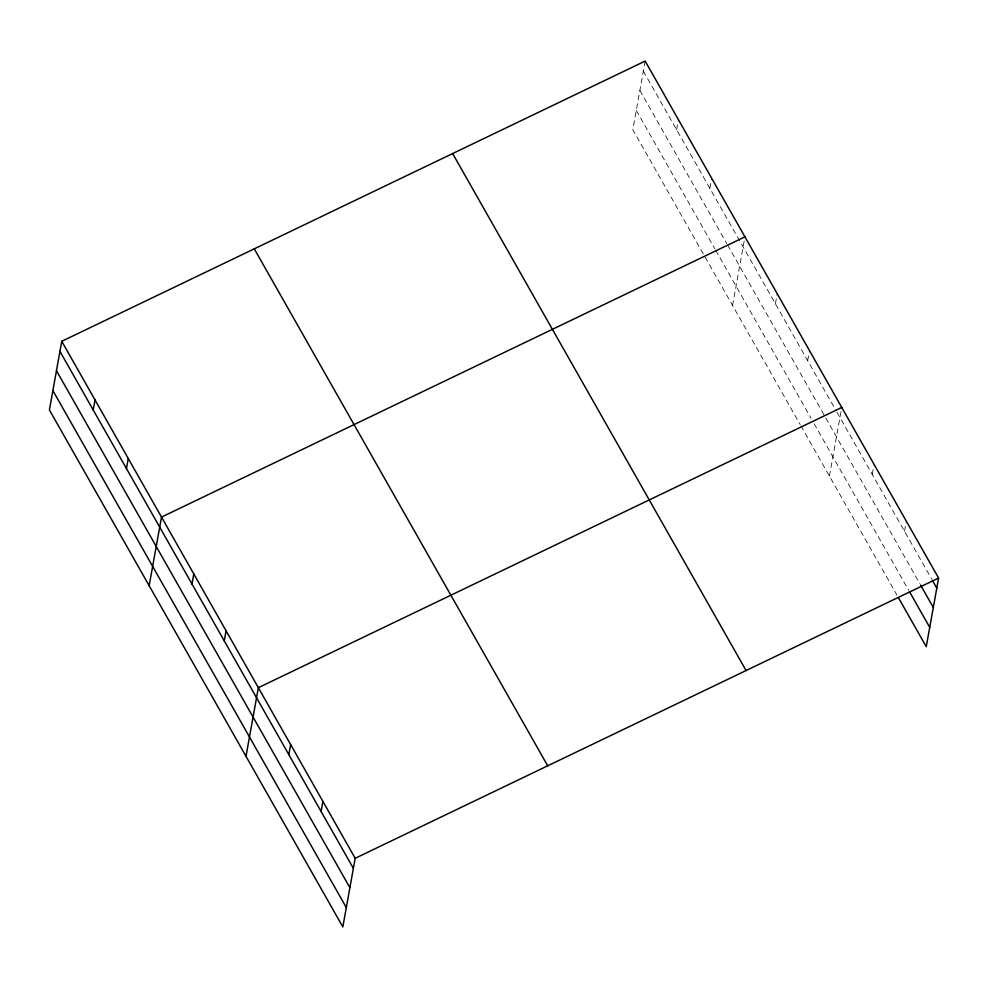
<?xml version="1.0" encoding="UTF-8"?>
<svg xmlns="http://www.w3.org/2000/svg" width="988" height="988" viewBox="0 0 988 988"><rect width="100%" height="100%" fill="white"/><g stroke="black" fill="none" stroke-linecap="round" stroke-linejoin="round"><path stroke-width="0.74" stroke-dasharray="4.94 3.71" d="M645.164 61.083L632.814 129.712L800.144 424.519M676.607 129.749L678.423 119.672M709.866 188.338L711.681 178.26M732.577 305.49L744.927 236.861M775.395 303.798L777.21 293.72M807.678 360.657L809.493 350.592M829.414 476.093L841.504 408.896M872.231 474.401L873.787 465.768M904.514 531.272L906.058 522.64M643.349 71.148L836.206 410.922M836.947 412.243L931.536 578.882M639.878 90.476L726.798 243.616M727.551 244.95L919.803 583.661M636.297 110.397L714.892 248.877M715.658 250.211L811.123 418.418M814.124 423.704L908.713 590.342M800.898 425.84L896.981 595.122"/><path stroke-width="1.48" d="M61.75 341.305L49.4 409.934L342.836 926.917L355.186 858.288L61.75 341.305L645.164 61.083L938.6 578.066L926.25 646.695L898.475 597.765M93.193 409.958L95.009 399.893M126.452 468.559L128.267 458.481M149.163 585.711L161.513 517.082L744.927 236.861M191.981 584.019L193.796 573.942M224.264 640.879L226.079 630.813M246 756.314L258.35 687.685L841.764 407.464M288.817 754.622L290.633 744.544M321.1 811.481L322.903 801.416M355.186 858.288L938.6 578.066M932.289 580.203L936.785 588.132M920.544 584.982L933.314 607.459M909.466 591.664L929.733 627.368M452.64 153.56L746.076 670.531M254.274 248.828L547.71 765.811M59.935 351.37L353.371 868.353M56.464 370.698L349.9 887.681M52.883 390.606L346.319 907.589"/></g></svg>
